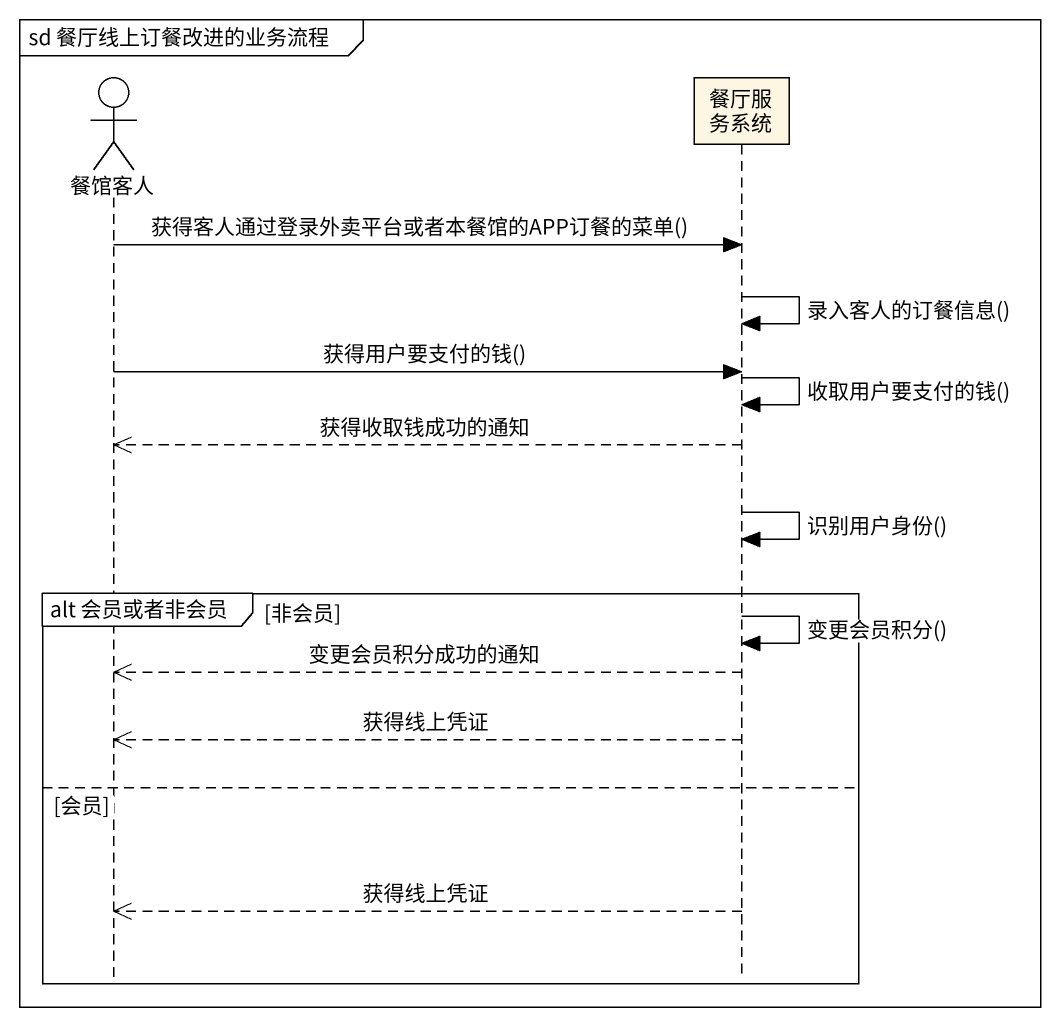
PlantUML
@startuml
mainframe sd 餐厅线上订餐改进的业务流程
hide footbox
actor 餐馆客人
participant 餐厅服务系统

餐馆客人 -> 餐厅服务系统 : 获得客人通过登录外卖平台或者本餐馆的APP订餐的菜单()
餐厅服务系统 -> 餐厅服务系统 : 录入客人的订餐信息()
餐馆客人 -> 餐厅服务系统 : 获得用户要支付的钱()
餐厅服务系统 -> 餐厅服务系统 : 收取用户要支付的钱()
餐厅服务系统 -->> 餐馆客人 : 获得收取钱成功的通知
餐厅服务系统 -> 餐厅服务系统 : 识别用户身份()
group alt 会员或者非会员 [非会员]
  餐厅服务系统 -> 餐厅服务系统 : 变更会员积分()
  餐厅服务系统 -->> 餐馆客人 : 变更会员积分成功的通知
  餐厅服务系统 -->> 餐馆客人 : 获得线上凭证
else 会员
  餐厅服务系统 -->> 餐馆客人 : 获得线上凭证
end
@enduml
